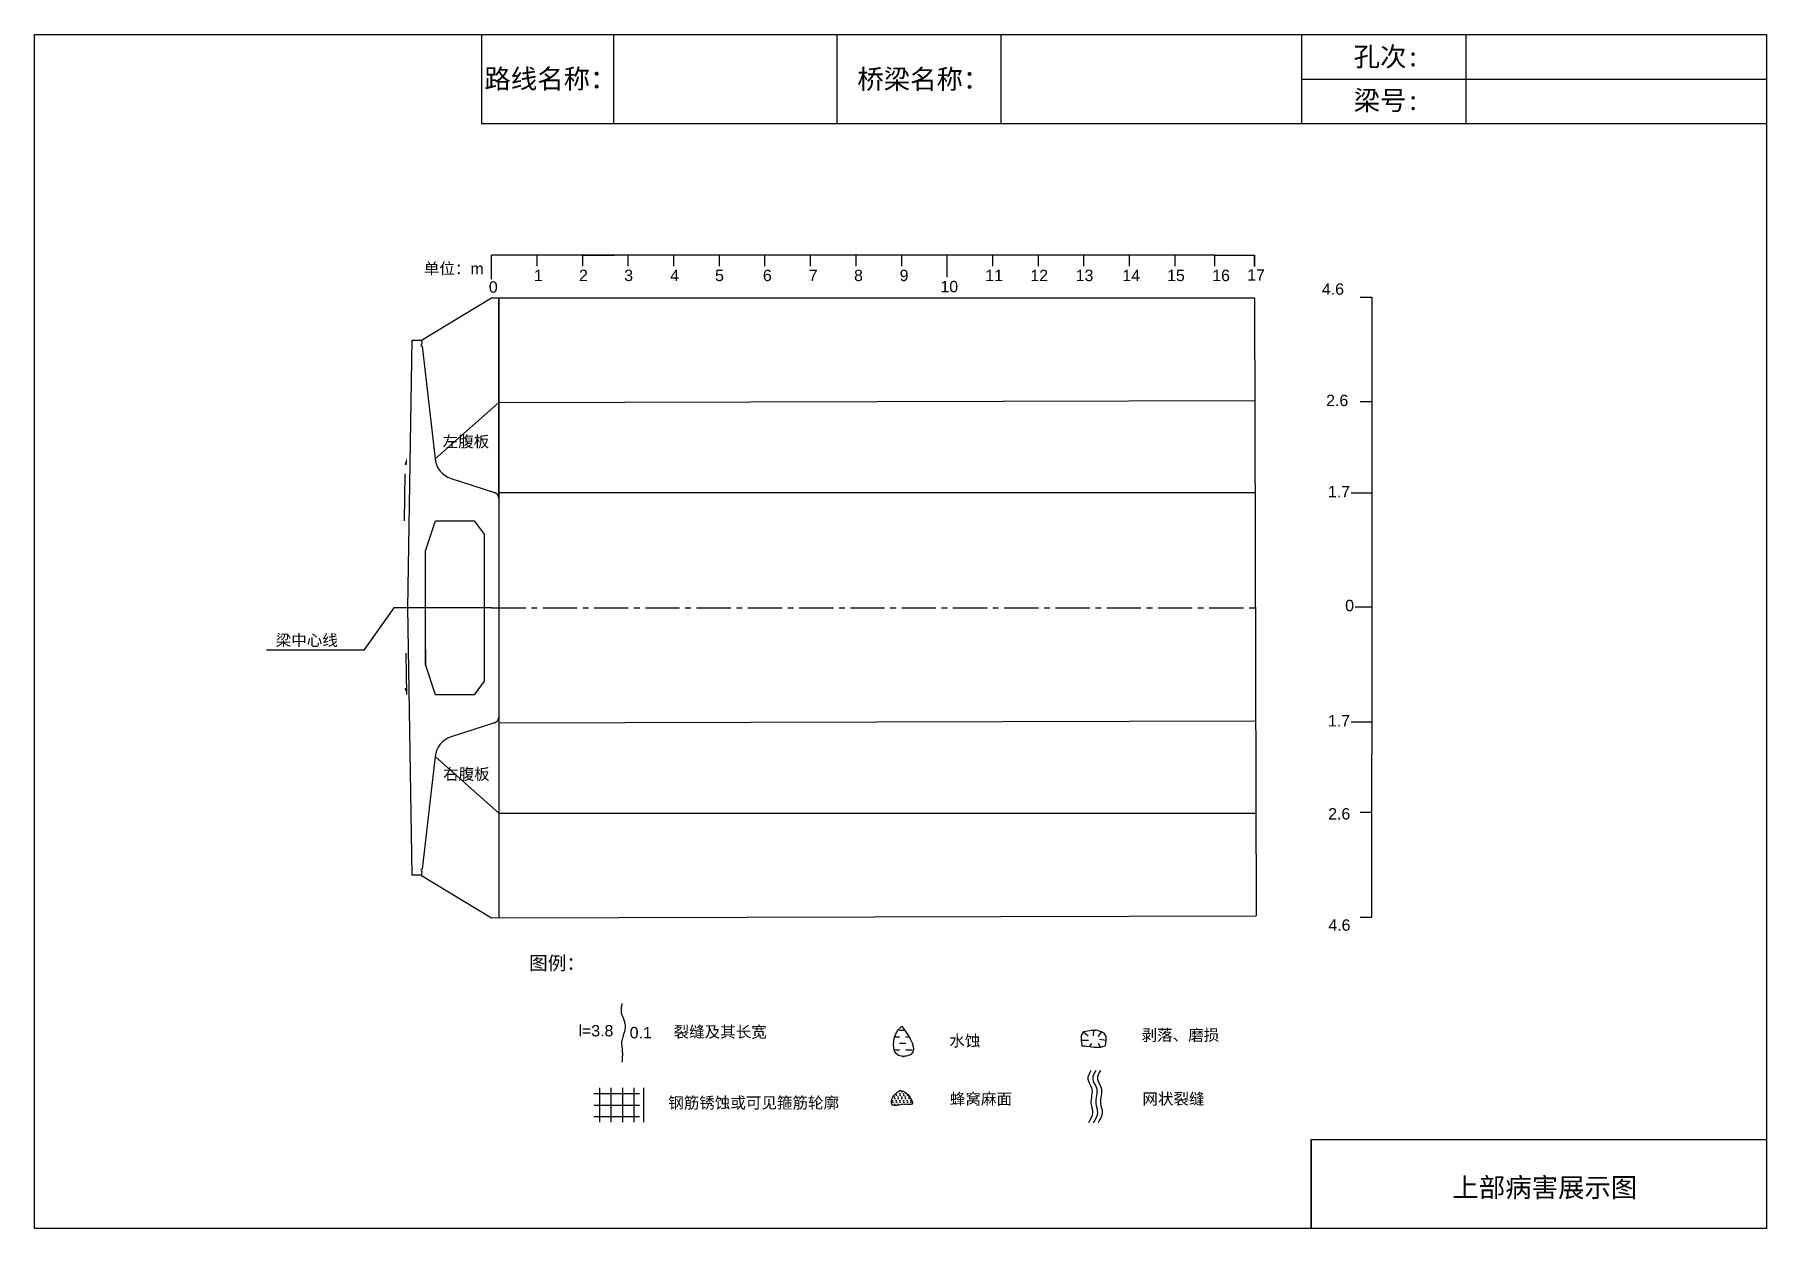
# Model space of a CAD drawing. Header units: millimetres. Extents: x 3156.1 to 3194.1, y 1811.1 to 1837.3.
import ezdxf

# ---------------------------------------------------------------- set-up
doc = ezdxf.new("R2010")
doc.units = ezdxf.units.MM
for name, pattern in [('1', [2, 1, 1]), ('CENTER2', [1.125, 0.75, -0.125, 0.125, -0.125]), ('DASHED', [0.75, 0.5, -0.25])]:
    doc.linetypes.add(name, pattern=pattern)
for name, color, linetype in [('1', 1, 'Continuous'), ('加固措施', 7, 'Continuous'), ('图层1', 7, 'Continuous'), ('病害', 5, 'Continuous')]:
    doc.layers.add(name, color=color, linetype=linetype)
doc.styles.get("Standard").update_dxf_attribs({"font": 'arial.ttf'})
doc.styles.add('汉字', font='')
doc.styles.get('汉字').set_extended_font_data('SimSun')
pattern_1 = [(0, (2872.869334, 1790.83978), (0.0396875, 0.079375), [0, -0.079375])]
pattern_2 = [(0, (2665.41799, 1761.269285), (0.0396875, 0.079375), [0, -0.079375])]
pattern_3 = [(0, (2903.14326, 1797.29226), (0.142875, 0.142875), [0.142875, -0.142875])]

# ---------------------------------------------------------------- blocks, each defined once
blk = doc.blocks.new('adfsd')
at = {"lineweight": -2, "ltscale": 0.5}
for p, q in [((1140.876, -3083.768), (1140.94, -3083.769)), ((1140.897, -3083.694), (1140.936, -3083.729)), ((1140.948, -3083.824), (1140.969, -3083.796)), ((1140.983, -3083.682), (1140.981, -3083.729)), ((1141.053, -3083.694), (1141.022, -3083.735)), ((1141.045, -3083.83), (1141.028, -3083.796)), ((1141.094, -3083.772), (1141.036, -3083.763))]:
    blk.add_line(p, q, dxfattribs=at)
blk.add_lwpolyline([(1141, -3083.682), (1140.967, -3083.682), (1140.934, -3083.69), (1140.897, -3083.694), (1140.876, -3083.727), (1140.876, -3083.768), (1140.88, -3083.818), (1140.905, -3083.818), (1140.991, -3083.83), (1141.045, -3083.83), (1141.078, -3083.822), (1141.09, -3083.814), (1141.094, -3083.772), (1141.094, -3083.735), (1141.078, -3083.707), (1141.053, -3083.694), (1141.033, -3083.69), (1141, -3083.678)], dxfattribs=at)

msp = doc.modelspace()

# ---------------------------------------------------------------- hatches: boundary and pattern name
at = {"layer": '加固措施', "lineweight": -2}
h = msp.add_hatch(dxfattribs=at)
h.set_pattern_fill('DASH', color=256, scale=0.045)
h.set_pattern_definition(pattern_3)
edge = h.paths.add_edge_path()
edge.add_spline(control_points=[(3175.091, 1815.529), (3175.056, 1815.498), (3174.889, 1815.35), (3174.844, 1814.813), (3175.514, 1814.908), (3175.266, 1815.272), (3175.091, 1815.529)], knot_values=[0, 0, 0, 0, 3.237042, 15.187225, 21.182779, 35.601669, 35.601669, 35.601669, 35.601669], degree=3, periodic=0)
h = msp.add_hatch(dxfattribs=at)
h.set_pattern_fill('DASH', color=256, scale=0.045)
h.set_pattern_definition(pattern_3)
edge = h.paths.add_edge_path()
edge.add_spline(control_points=[(3175.091, 1815.529), (3175.056, 1815.498), (3174.889, 1815.35), (3174.844, 1814.813), (3175.514, 1814.908), (3175.266, 1815.272), (3175.091, 1815.529)], knot_values=[0, 0, 0, 0, 3.237042, 15.187225, 21.182779, 35.601669, 35.601669, 35.601669, 35.601669], degree=3, periodic=0)
h = msp.add_hatch(dxfattribs=at)
h.set_pattern_fill('DOTS', scale=0.05)
h.set_pattern_definition(pattern_1)
edge = h.paths.add_edge_path()
edge.add_spline(control_points=[(3175.044, 1814.117), (3174.969, 1814.066), (3174.864, 1813.993), (3174.852, 1813.724), (3175.102, 1813.848), (3175.441, 1813.751), (3175.188, 1814.123), (3175.052, 1814.117), (3175.044, 1814.117)], knot_values=[0, 0, 0, 0, 5.205471, 7.397577, 12.944796, 16.169923, 23.88441, 24.400432, 24.400432, 24.400432, 24.400432], degree=3, periodic=0)
h = msp.add_hatch(dxfattribs=at)
h.set_pattern_fill('DOTS', scale=0.05)
h.set_pattern_definition(pattern_1)
edge = h.paths.add_edge_path()
edge.add_spline(control_points=[(3175.044, 1814.117), (3174.969, 1814.066), (3174.864, 1813.993), (3174.852, 1813.724), (3175.102, 1813.848), (3175.441, 1813.751), (3175.188, 1814.123), (3175.052, 1814.117), (3175.044, 1814.117)], knot_values=[0, 0, 0, 0, 5.205471, 7.397577, 12.944796, 16.169923, 23.88441, 24.400432, 24.400432, 24.400432, 24.400432], degree=3, periodic=0)
at = {"layer": '病害', "lineweight": -2}
h = msp.add_hatch(dxfattribs=at)
h.set_pattern_fill('DOTS', color=4, scale=0.05, style=0)
h.set_pattern_definition(pattern_2)
edge = h.paths.add_edge_path()
edge.add_spline(control_points=[(3175.044, 1814.117), (3174.969, 1814.066), (3174.864, 1813.993), (3174.852, 1813.724), (3175.102, 1813.848), (3175.441, 1813.751), (3175.188, 1814.123), (3175.052, 1814.117), (3175.044, 1814.117)], knot_values=[0, 0, 0, 0, 1.041094, 1.479515, 2.588959, 3.233985, 4.776882, 4.880086, 4.880086, 4.880086, 4.880086], degree=3, periodic=0)
h = msp.add_hatch(dxfattribs=at)
h.set_pattern_fill('DOTS', color=4, scale=0.05, style=0)
h.set_pattern_definition(pattern_2)
edge = h.paths.add_edge_path()
edge.add_spline(control_points=[(3175.044, 1814.117), (3174.969, 1814.066), (3174.864, 1813.993), (3174.852, 1813.724), (3175.102, 1813.848), (3175.441, 1813.751), (3175.188, 1814.123), (3175.052, 1814.117), (3175.044, 1814.117)], knot_values=[0, 0, 0, 0, 1.041094, 1.479515, 2.588959, 3.233985, 4.776882, 4.880086, 4.880086, 4.880086, 4.880086], degree=3, periodic=0)

# ---------------------------------------------------------------- linework, layer by layer
at = {"color": 0, "linetype": 'ByBlock'}
for p, q in [((3156.058, 1837.29), (3194.058, 1837.29)), ((3156.058, 1811.09), (3156.058, 1837.29)), ((3165.861, 1837.29), (3165.861, 1835.343)), ((3173.659, 1837.29), (3173.659, 1835.343)), ((3183.859, 1837.29), (3183.859, 1835.343)), ((3187.461, 1837.286), (3187.461, 1835.338)), ((3194.058, 1837.29), (3194.058, 1811.09)), ((3165.861, 1835.343), (3194.058, 1835.343)), ((3166.247, 1827.101), (3166.247, 1831.514)), ((3166.247, 1831.514), (3166.247, 1817.904)), ((3166.247, 1829.214), (3164.844, 1827.977)), ((3185.398, 1827.948), (3185.398, 1821.498)), ((3185.398, 1827.226), (3184.951, 1827.226)), ((3185.398, 1824.723), (3185.038, 1824.723)), ((3185.398, 1822.198), (3184.951, 1822.198)), ((3166.247, 1820.204), (3164.844, 1821.448)), ((3184.073, 1811.09), (3184.073, 1813.038)), ((3184.073, 1813.038), (3194.058, 1813.038)), ((3194.058, 1811.09), (3156.058, 1811.09))]:
    msp.add_line(p, q, dxfattribs=at)
at = {"color": 0}
for p, q in [((3166.085, 1831.92), (3166.085, 1832.449)), ((3181.955, 1832.449), (3166.085, 1832.449)), ((3166.085, 1831.92), (3166.085, 1832.449)), ((3181.955, 1832.449), (3166.085, 1832.449)), ((3167.085, 1832.207), (3167.085, 1832.449)), ((3167.085, 1832.207), (3167.085, 1832.449)), ((3168.085, 1832.207), (3168.085, 1832.449)), ((3168.085, 1832.449), (3168.785, 1832.449)), ((3168.085, 1832.207), (3168.085, 1832.449)), ((3168.085, 1832.449), (3168.785, 1832.449)), ((3169.085, 1832.207), (3169.085, 1832.449)), ((3169.085, 1832.207), (3169.085, 1832.449)), ((3170.085, 1832.207), (3170.085, 1832.449)), ((3170.085, 1832.207), (3170.085, 1832.449)), ((3171.085, 1832.207), (3171.085, 1832.449)), ((3171.085, 1832.207), (3171.085, 1832.449)), ((3172.085, 1832.207), (3172.085, 1832.449)), ((3172.085, 1832.207), (3172.085, 1832.449)), ((3173.085, 1832.207), (3173.085, 1832.449)), ((3173.085, 1832.207), (3173.085, 1832.449)), ((3174.085, 1832.207), (3174.085, 1832.449)), ((3174.085, 1832.207), (3174.085, 1832.449)), ((3175.085, 1832.207), (3175.085, 1832.449)), ((3175.085, 1832.207), (3175.085, 1832.449)), ((3176.085, 1831.966), (3176.085, 1832.449)), ((3176.085, 1831.966), (3176.085, 1832.449)), ((3177.085, 1832.207), (3177.085, 1832.449)), ((3177.085, 1832.207), (3177.085, 1832.449)), ((3178.085, 1832.207), (3178.085, 1832.449)), ((3178.085, 1832.207), (3178.085, 1832.449)), ((3179.085, 1832.207), (3179.085, 1832.449)), ((3179.085, 1832.207), (3179.085, 1832.449)), ((3180.085, 1832.207), (3180.085, 1832.449)), ((3180.085, 1832.207), (3180.085, 1832.449)), ((3181.085, 1832.207), (3181.085, 1832.449)), ((3181.085, 1832.207), (3181.085, 1832.449)), ((3181.955, 1832.207), (3181.955, 1832.449)), ((3182.825, 1832.207), (3182.825, 1832.448)), ((3185.148, 1831.528), (3185.398, 1831.528)), ((3185.148, 1831.528), (3185.398, 1831.528)), ((3185.398, 1831.528), (3185.398, 1829.228)), ((3185.398, 1831.528), (3185.398, 1829.228)), ((3185.398, 1829.228), (3185.148, 1829.228)), ((3185.398, 1829.228), (3185.148, 1829.228)), ((3185.398, 1829.228), (3185.398, 1827.948)), ((3185.398, 1829.228), (3185.398, 1827.948)), ((3163.942, 1824.709), (3163.281, 1823.783)), ((3163.942, 1824.709), (3163.281, 1823.783)), ((3163.281, 1823.783), (3161.148, 1823.783)), ((3163.281, 1823.783), (3161.148, 1823.783)), ((3185.398, 1820.218), (3185.398, 1821.498)), ((3185.398, 1820.218), (3185.398, 1821.498)), ((3185.398, 1820.218), (3185.148, 1820.218)), ((3185.398, 1820.218), (3185.148, 1820.218)), ((3185.398, 1817.918), (3185.398, 1820.218)), ((3185.398, 1817.918), (3185.398, 1820.218)), ((3185.148, 1817.918), (3185.398, 1817.918)), ((3185.148, 1817.918), (3185.398, 1817.918))]:
    msp.add_line(p, q, dxfattribs=at)
for p, q in [((3181.955, 1832.449), (3182.825, 1832.451)), ((3182.825, 1832.451), (3182.825, 1832.204)), ((3164.545, 1830.584), (3166.085, 1831.514)), ((3164.545, 1830.584), (3166.085, 1831.514)), ((3166.085, 1831.514), (3181.955, 1831.514)), ((3166.085, 1831.514), (3182.827, 1831.514)), ((3182.827, 1831.514), (3182.862, 1817.947)), ((3166.247, 1829.214), (3182.833, 1829.257)), ((3166.247, 1827.24), (3182.838, 1827.24)), ((3166.085, 1824.709), (3163.942, 1824.709)), ((3166.085, 1824.709), (3163.942, 1824.709)), ((3166.247, 1822.184), (3182.851, 1822.227)), ((3166.247, 1820.204), (3182.856, 1820.206)), ((3166.247, 1820.204), (3181.955, 1820.204)), ((3164.545, 1818.834), (3166.085, 1817.904)), ((3164.545, 1818.834), (3166.085, 1817.904)), ((3166.085, 1817.904), (3182.862, 1817.947))]:
    msp.add_line(p, q)
at = {"color": 5, "linetype": '1', "ltscale": 7.5}
for p, q in [((3164.251, 1824.712), (3164.339, 1830.584)), ((3164.339, 1830.584), (3164.545, 1830.584)), ((3164.545, 1830.584), (3164.555, 1830.496)), ((3164.56, 1830.453), (3164.844, 1827.977)), ((3165.197, 1827.546), (3166.146, 1827.24)), ((3166.247, 1827.101), (3166.247, 1822.324)), ((3164.339, 1818.84), (3164.251, 1824.712)), ((3166.146, 1822.184), (3165.197, 1821.878)), ((3164.844, 1821.448), (3164.56, 1818.972)), ((3164.545, 1818.84), (3164.339, 1818.84)), ((3164.555, 1818.928), (3164.545, 1818.84))]:
    msp.add_line(p, q, dxfattribs=at)
at = {"color": 7, "linetype": 'Continuous', "ltscale": 7.5}
for p, q in [((3164.185, 1827.648), (3164.17, 1826.62)), ((3164.227, 1822.806), (3164.213, 1823.714))]:
    msp.add_line(p, q, dxfattribs=at)
at = {"color": 1, "linetype": 'CENTER2'}
for q in [(3182.845, 1824.711), (3181.955, 1824.709)]:
    msp.add_line((3166.085, 1824.709), q, dxfattribs=at)
at = {"color": 2, "linetype": '1', "ltscale": 7.5}
msp.add_line((3164.637, 1823.795), (3164.637, 1823.464), dxfattribs=at)
at = {"color": 1, "linetype": 'DASHED', "ltscale": 2}
for p, q in [((3168.455, 1814.173), (3168.455, 1813.423)), ((3168.455, 1814.173), (3168.455, 1813.423)), ((3168.705, 1814.173), (3168.705, 1813.423)), ((3168.705, 1814.173), (3168.705, 1813.423)), ((3168.955, 1814.173), (3168.955, 1813.423)), ((3168.955, 1814.173), (3168.955, 1813.423)), ((3169.205, 1814.173), (3169.205, 1813.423)), ((3169.205, 1814.173), (3169.205, 1813.423)), ((3169.419, 1814.174), (3169.419, 1813.424)), ((3169.419, 1814.174), (3169.419, 1813.424)), ((3168.33, 1814.048), (3169.58, 1814.048)), ((3168.33, 1814.048), (3169.58, 1814.048)), ((3168.33, 1813.798), (3169.58, 1813.798)), ((3168.33, 1813.798), (3169.58, 1813.798)), ((3168.33, 1813.548), (3169.58, 1813.548)), ((3168.33, 1813.548), (3169.58, 1813.548))]:
    msp.add_line(p, q, dxfattribs=at)
at = {"color": 0, "linetype": 'ByBlock'}
msp.add_lwpolyline([(3156.058, 1837.29), (3194.058, 1837.29), (3194.058, 1811.09), (3156.058, 1811.09)], close=True, dxfattribs=at)
at = {"color": 5}
for centre, start, end in [((3164.557, 1830.474), 96.5602, 276.5602), ((3164.557, 1818.95), 83.4398, 263.4398)]:
    msp.add_arc(centre, 0.022, start, end, dxfattribs=at)
for points in [[(3179.238, 1814.558), (3179.17, 1814.368), (3179.25, 1814.178), (3179.238, 1813.835), (3179.274, 1813.633), (3179.182, 1813.406)], [(3179.238, 1814.558), (3179.17, 1814.368), (3179.25, 1814.178), (3179.238, 1813.835), (3179.274, 1813.633), (3179.182, 1813.406)], [(3179.344, 1814.558), (3179.276, 1814.368), (3179.356, 1814.178), (3179.344, 1813.835), (3179.38, 1813.633), (3179.288, 1813.406)], [(3179.344, 1814.558), (3179.276, 1814.368), (3179.356, 1814.178), (3179.344, 1813.835), (3179.38, 1813.633), (3179.288, 1813.406)], [(3179.448, 1814.558), (3179.38, 1814.368), (3179.46, 1814.178), (3179.448, 1813.835), (3179.485, 1813.633), (3179.393, 1813.406)], [(3179.448, 1814.558), (3179.38, 1814.368), (3179.46, 1814.178), (3179.448, 1813.835), (3179.485, 1813.633), (3179.393, 1813.406)]]:
    msp.add_spline(points, degree=3)
at = {"lineweight": -2}
msp.add_spline([(3175.044, 1814.117), (3174.869, 1813.924), (3174.869, 1813.814), (3175.147, 1813.814), (3175.308, 1813.814), (3175.069, 1814.117), (3175.044, 1814.117)], degree=3, dxfattribs=at)
msp.add_spline([(3175.044, 1814.117), (3174.869, 1813.924), (3174.869, 1813.814), (3175.147, 1813.814), (3175.308, 1813.814), (3175.069, 1814.117), (3175.044, 1814.117)], degree=3, dxfattribs=at)
at = {"color": 7}
for points in [[(3164.227, 1827.991), (3164.226, 1827.914), (3164.174, 1827.856), (3164.225, 1827.836)], [(3164.227, 1822.806), (3164.226, 1822.884), (3164.174, 1822.942), (3164.225, 1822.962)]]:
    msp.add_solid(points, dxfattribs=at)
at = {"layer": '1', "color": 5, "linetype": '1', "ltscale": 7.5}
for p, q in [((3164.637, 1825.96), (3164.857, 1826.62)), ((3164.857, 1826.62), (3165.704, 1826.62)), ((3165.704, 1826.62), (3165.924, 1826.327)), ((3165.924, 1826.327), (3165.924, 1823.097)), ((3164.637, 1823.464), (3164.637, 1825.96)), ((3164.857, 1822.804), (3164.637, 1823.464)), ((3165.924, 1823.097), (3165.704, 1822.804)), ((3165.704, 1822.804), (3164.857, 1822.804))]:
    msp.add_line(p, q, dxfattribs=at)
for centre, major_axis, start_param, end_param in [((3165.355, 1828.035), (-0.363, 0.363), 0.899895, 2.044152), ((3166.101, 1827.101), (-0.104, 0.104), 3.926991, 5.185745), ((3166.101, 1822.324), (-0.104, -0.104), 1.09744, 2.356194), ((3165.355, 1821.389), (-0.363, 0.363), 5.809829, 6.954086)]:
    msp.add_ellipse(centre, major_axis=major_axis, ratio=1, start_param=start_param, end_param=end_param, dxfattribs=at)
at = {"layer": '加固措施', "lineweight": -2}
msp.add_spline([(3175.091, 1815.529), (3174.991, 1815.424), (3175.013, 1814.887), (3175.282, 1814.909), (3175.091, 1815.529)], degree=3, dxfattribs=at)
msp.add_spline([(3175.091, 1815.529), (3174.991, 1815.424), (3175.013, 1814.887), (3175.282, 1814.909), (3175.091, 1815.529)], degree=3, dxfattribs=at)
at = {"layer": '图层1', "lineweight": -2}
msp.add_open_spline([(3168.944, 1816.028), (3168.942, 1816.012), (3168.939, 1815.997), (3168.931, 1815.951), (3168.927, 1815.922), (3168.926, 1815.881), (3168.926, 1815.868), (3168.927, 1815.848), (3168.928, 1815.84), (3168.931, 1815.825), (3168.932, 1815.817), (3168.94, 1815.79), (3168.947, 1815.769), (3168.965, 1815.722), (3168.975, 1815.697), (3168.995, 1815.642), (3169.004, 1815.613), (3169.013, 1815.562), (3169.015, 1815.542), (3169.016, 1815.503), (3169.014, 1815.484), (3169.009, 1815.447), (3169.006, 1815.43), (3168.998, 1815.397), (3168.993, 1815.38), (3168.98, 1815.34), (3168.972, 1815.317), (3168.958, 1815.274), (3168.952, 1815.254), (3168.945, 1815.226), (3168.943, 1815.217), (3168.941, 1815.202), (3168.94, 1815.195), (3168.939, 1815.181), (3168.939, 1815.173), (3168.938, 1815.146), (3168.939, 1815.125), (3168.943, 1815.08), (3168.945, 1815.056), (3168.95, 1815.014), (3168.951, 1814.996), (3168.954, 1814.963), (3168.954, 1814.948), (3168.955, 1814.918), (3168.955, 1814.903), (3168.954, 1814.858), (3168.953, 1814.83), (3168.949, 1814.78), (3168.947, 1814.758), (3168.946, 1814.737)], degree=3, knots=[0, 0, 0, 0, 0.93103, 0.93103, 2.904338, 2.904338, 3.933552, 3.933552, 4.598026, 4.598026, 5.2625, 5.2625, 6.799065, 6.799065, 8.335629, 8.335629, 9.872194, 9.872194, 10.744529, 10.744529, 11.616864, 11.616864, 12.4892, 12.4892, 13.361535, 13.361535, 14.755665, 14.755665, 16.149795, 16.149795, 16.835641, 16.835641, 17.410365, 17.410365, 17.98509, 17.98509, 19.45733, 19.45733, 20.929571, 20.929571, 21.910052, 21.910052, 22.722819, 22.722819, 23.535585, 23.535585, 25.161117, 25.161117, 26.428502, 26.428502, 26.428502, 26.428502], dxfattribs=at)
msp.add_open_spline([(3168.944, 1816.028), (3168.942, 1816.012), (3168.939, 1815.997), (3168.931, 1815.951), (3168.927, 1815.922), (3168.926, 1815.881), (3168.926, 1815.868), (3168.927, 1815.848), (3168.928, 1815.84), (3168.931, 1815.825), (3168.932, 1815.817), (3168.94, 1815.79), (3168.947, 1815.769), (3168.965, 1815.722), (3168.975, 1815.697), (3168.995, 1815.642), (3169.004, 1815.613), (3169.013, 1815.562), (3169.015, 1815.542), (3169.016, 1815.503), (3169.014, 1815.484), (3169.009, 1815.447), (3169.006, 1815.43), (3168.998, 1815.397), (3168.993, 1815.38), (3168.98, 1815.34), (3168.972, 1815.317), (3168.958, 1815.274), (3168.952, 1815.254), (3168.945, 1815.226), (3168.943, 1815.217), (3168.941, 1815.202), (3168.94, 1815.195), (3168.939, 1815.181), (3168.939, 1815.173), (3168.938, 1815.146), (3168.939, 1815.125), (3168.943, 1815.08), (3168.945, 1815.056), (3168.95, 1815.014), (3168.951, 1814.996), (3168.954, 1814.963), (3168.954, 1814.948), (3168.955, 1814.918), (3168.955, 1814.903), (3168.954, 1814.858), (3168.953, 1814.83), (3168.949, 1814.78), (3168.947, 1814.758), (3168.946, 1814.737)], degree=3, knots=[0, 0, 0, 0, 0.93103, 0.93103, 2.904338, 2.904338, 3.933552, 3.933552, 4.598026, 4.598026, 5.2625, 5.2625, 6.799065, 6.799065, 8.335629, 8.335629, 9.872194, 9.872194, 10.744529, 10.744529, 11.616864, 11.616864, 12.4892, 12.4892, 13.361535, 13.361535, 14.755665, 14.755665, 16.149795, 16.149795, 16.835641, 16.835641, 17.410365, 17.410365, 17.98509, 17.98509, 19.45733, 19.45733, 20.929571, 20.929571, 21.910052, 21.910052, 22.722819, 22.722819, 23.535585, 23.535585, 25.161117, 25.161117, 26.428502, 26.428502, 26.428502, 26.428502], dxfattribs=at)
at = {"layer": '病害', "color": 5}
for p, q in [((3165.861, 1837.29), (3165.861, 1835.343)), ((3173.659, 1837.29), (3173.659, 1835.343)), ((3183.859, 1837.29), (3183.859, 1835.343)), ((3194.058, 1837.29), (3194.058, 1835.343)), ((3165.861, 1835.343), (3183.819, 1835.343)), ((3183.819, 1835.343), (3194.058, 1835.343)), ((3184.073, 1813.038), (3194.058, 1813.038)), ((3184.073, 1813.038), (3184.073, 1811.09))]:
    msp.add_line(p, q, dxfattribs=at)
at = {"layer": '病害', "color": 0}
for p, q in [((3168.757, 1837.29), (3168.757, 1835.343)), ((3177.261, 1837.29), (3177.261, 1835.343)), ((3183.859, 1836.312), (3194.059, 1836.312))]:
    msp.add_line(p, q, dxfattribs=at)

# ---------------------------------------------------------------- block references
at = {"color": 0, "xscale": 2.5, "yscale": 2.5, "zscale": 2.5}
msp.add_blockref('adfsd', (326.834, 9524.641), dxfattribs=at)
msp.add_blockref('adfsd', (326.834, 9524.641), dxfattribs=at)

# ---------------------------------------------------------------- texts
for s, p in [('单位：m', (3164.598, 1832.032)), ('单位：m', (3164.598, 1832.032)), ('1', (3167.015, 1831.881)), ('1', (3167.015, 1831.881)), ('2', (3168.004, 1831.881)), ('2', (3168.004, 1831.881)), ('3', (3168.995, 1831.881)), ('3', (3168.995, 1831.881)), ('4', (3170.005, 1831.881)), ('4', (3170.005, 1831.881)), ('5', (3170.989, 1831.881)), ('5', (3170.989, 1831.881)), ('6', (3172.039, 1831.881)), ('6', (3172.039, 1831.881)), ('7', (3173.046, 1831.881)), ('7', (3173.046, 1831.881)), ('8', (3174.039, 1831.881)), ('8', (3174.039, 1831.881)), ('9', (3175.039, 1831.881)), ('9', (3175.039, 1831.881)), ('11', (3176.918, 1831.881)), ('11', (3176.918, 1831.881)), ('12', (3177.909, 1831.881)), ('12', (3177.909, 1831.881)), ('13', (3178.903, 1831.881)), ('13', (3178.903, 1831.881)), ('14', (3179.928, 1831.881)), ('14', (3179.928, 1831.881)), ('15', (3180.909, 1831.881)), ('15', (3180.909, 1831.881)), ('16', (3181.899, 1831.881)), ('16', (3181.899, 1831.881)), ('17', (3182.666, 1831.89)), ('0', (3166.025, 1831.626)), ('0', (3166.025, 1831.626)), ('10', (3175.935, 1831.636)), ('10', (3175.935, 1831.636)), ('4.6', (3184.305, 1831.581)), ('2.6', (3184.399, 1829.137)), ('左腹板', (3165.012, 1828.235)), ('左腹板', (3165.012, 1828.235)), ('1.7', (3184.437, 1827.135)), ('0', (3184.816, 1824.636)), ('梁中心线', (3161.348, 1823.874)), ('梁中心线', (3161.348, 1823.874)), ('1.7', (3184.437, 1822.107)), ('右腹板', (3165.02, 1820.936)), ('右腹板', (3165.02, 1820.936)), ('2.6', (3184.443, 1820.064)), ('4.6', (3184.447, 1817.622))]:
    msp.add_text(s, height=0.25).set_placement(p)
at = {"layer": '图层1', "style": '汉字'}
for s, p in [('孔次:', (3185.002, 1836.595)), ('路线名称：', (3165.927, 1836.109)), ('桥梁名称：', (3174.11, 1836.102)), ('梁号:', (3185.004, 1835.635)), ('上部病害展示图', (3187.169, 1811.777))]:
    msp.add_text(s, height=0.425, dxfattribs=at).set_placement(p)
at = {"layer": '图层1', "lineweight": -2, "attachment_point": 1}
for s, insert, char_height in [('图例：', (3166.909, 1817.062), 0.3), ('图例：', (3166.909, 1817.062), 0.3), ('l=3.8', (3167.991, 1815.553), 0.25), ('l=3.8', (3167.991, 1815.553), 0.25), ('0.1', (3169.116, 1815.511), 0.25), ('0.1', (3169.116, 1815.511), 0.25), ('裂缝及其长宽', (3170.079, 1815.529), 0.25), ('裂缝及其长宽', (3170.079, 1815.529), 0.25), ('水蚀', (3176.131, 1815.333), 0.25), ('水蚀', (3176.131, 1815.333), 0.25), ('剥落、磨损', (3180.348, 1815.458), 0.25), ('剥落、磨损', (3180.348, 1815.458), 0.25), ('钢筋锈蚀或可见箍筋轮廓', (3169.961, 1813.973), 0.25), ('钢筋锈蚀或可见箍筋轮廓', (3169.961, 1813.973), 0.25), ('蜂窝麻面', (3176.142, 1814.057), 0.25), ('蜂窝麻面', (3176.142, 1814.057), 0.25), ('网状裂缝', (3180.367, 1814.058), 0.25), ('网状裂缝', (3180.367, 1814.058), 0.25)]:
    msp.add_mtext(s, dxfattribs=dict(at, insert=insert, char_height=char_height))

doc.saveas('drawing.dxf')
